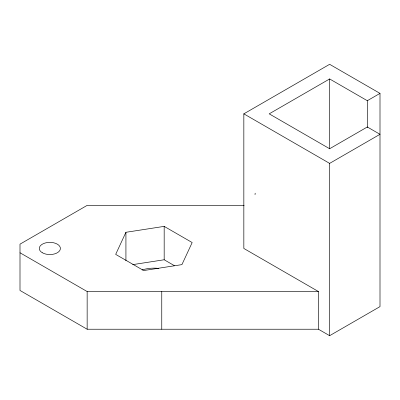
<?xml version="1.0" encoding="UTF-8"?>
<svg xmlns="http://www.w3.org/2000/svg" width="400" height="400" viewBox="0 0 400 400"><rect width="100%" height="100%" fill="white"/><g stroke="black" fill="none" stroke-linecap="round" stroke-linejoin="round"><path stroke-width="0.6" d="M255.025 194.615L255.185 193.18M125.925 232.295L115.68 254.38L143.68 270.545L181.925 264.625L192.175 242.545L164.175 226.38L125.925 232.295L125.925 260.735M318.445 329.23L318.445 291.54L243.835 248.46L243.835 113.845L329.635 64.31L380 93.385L380 306.615L329.635 335.69L318.445 329.23L87.15 329.23L20 290.46L20 244.155L87.15 205.385L244.16 205.385M380 93.385L367.315 100.705L329.635 78.955L269.2 113.845L329.635 148.74L367.315 126.985L380 134.305L329.635 163.385L243.835 113.845M132.715 264.63L164.175 259.765L174.405 265.67M20 252.77L87.15 291.54L318.445 291.54M367.315 100.705L367.315 127.555M329.635 78.955L329.635 148.875M329.635 163.385L329.635 335.69M164.175 226.38L164.175 259.765M161.76 291.54L161.76 329.23M87.15 291.54L87.15 329.23M142.055 269.975A23.74 13.705 0 0 1 158.87 268.44M42.385 252.77A10.55 6.09 0 0 0 60.035 250.04A10.55 6.09 0 0 0 47.115 242.575A10.55 6.09 0 0 0 42.385 252.77"/></g></svg>
